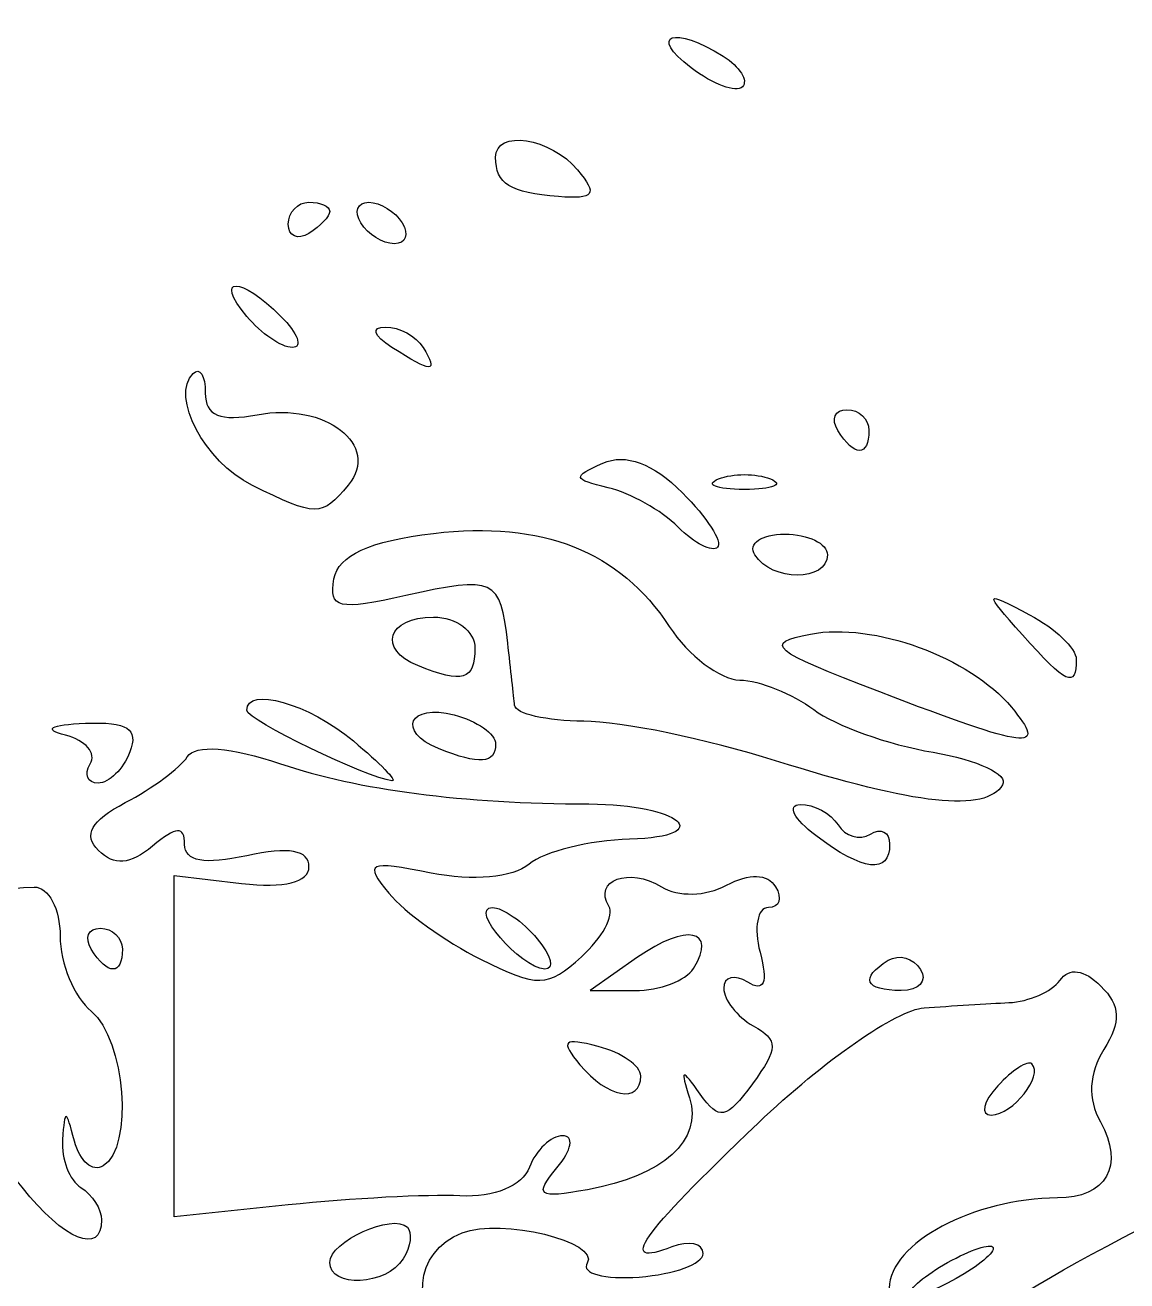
# Model space of a CAD drawing. Header units: centimetres. Extents: x -12.1 to 12.1, y -9.6 to 9.6.
# Drawn here: x -1.952 to -0.546, y -5.147 to -3.545 of the extents above; entities that cross this region are included whole.
import ezdxf

# ---------------------------------------------------------------- set-up
doc = ezdxf.new("R2010")
doc.units = ezdxf.units.CM
doc.header["$MEASUREMENT"] = 0
doc.layers.add('Layer 1', color=7, linetype='Continuous')

msp = doc.modelspace()

# ---------------------------------------------------------------- linework, layer by layer
at = {"layer": 'Layer 1'}
for points, knots in [([(-1.06098, -3.58461), (-1.12372, -3.54494), (-1.15762, -3.55724), (-1.10183, -3.59944), (-1.10183, -3.59944), (-1.07379, -3.62066), (-1.04437, -3.63154), (-1.03646, -3.62362), (-1.03646, -3.62362), (-1.02854, -3.61571), (-1.03957, -3.59815), (-1.06098, -3.58461)], [0, 0, 0, 0, 0.25, 0.25, 0.25, 0.25, 0.5, 0.5, 0.5, 0.5, 1, 1, 1, 1]), ([(-1.24666, -3.72967), (-1.2809, -3.68843), (-1.35126, -3.67757), (-1.35126, -3.71353), (-1.35126, -3.71353), (-1.35126, -3.74732), (-1.33258, -3.75901), (-1.2712, -3.76363), (-1.2712, -3.76363), (-1.22504, -3.76711), (-1.22064, -3.76103), (-1.24666, -3.72967)], [0, 0, 0, 0, 0.25, 0.25, 0.25, 0.25, 0.5, 0.5, 0.5, 0.5, 1, 1, 1, 1]), ([(-1.56292, -3.78252), (-1.56292, -3.77611), (-1.57483, -3.77086), (-1.58938, -3.77086), (-1.58938, -3.77086), (-1.60393, -3.77086), (-1.61584, -3.78346), (-1.61584, -3.79888), (-1.61584, -3.79888), (-1.61584, -3.81429), (-1.60393, -3.81954), (-1.58938, -3.81054), (-1.58938, -3.81054), (-1.57483, -3.80155), (-1.56292, -3.78894), (-1.56292, -3.78252)], [0, 0, 0, 0, 0.2, 0.2, 0.2, 0.2, 0.4, 0.4, 0.4, 0.4, 0.6, 0.6, 0.6, 0.6, 1, 1, 1, 1]), ([(-1.47032, -3.79731), (-1.47931, -3.78276), (-1.49858, -3.77086), (-1.51313, -3.77086), (-1.51313, -3.77086), (-1.52768, -3.77086), (-1.53223, -3.78276), (-1.52324, -3.79731), (-1.52324, -3.79731), (-1.51424, -3.81187), (-1.49498, -3.82377), (-1.48043, -3.82377), (-1.48043, -3.82377), (-1.46587, -3.82377), (-1.46133, -3.81187), (-1.47032, -3.79731)], [0, 0, 0, 0, 0.2, 0.2, 0.2, 0.2, 0.4, 0.4, 0.4, 0.4, 0.6, 0.6, 0.6, 0.6, 1, 1, 1, 1]), ([(-1.62529, -3.91638), (-1.67687, -3.8648), (-1.71156, -3.8648), (-1.66876, -3.91638), (-1.66876, -3.91638), (-1.65064, -3.9382), (-1.62452, -3.95606), (-1.61071, -3.95606), (-1.61071, -3.95606), (-1.5969, -3.95606), (-1.60346, -3.9382), (-1.62529, -3.91638)], [0, 0, 0, 0, 0.25, 0.25, 0.25, 0.25, 0.5, 0.5, 0.5, 0.5, 1, 1, 1, 1]), ([(-1.44386, -3.95606), (-1.45286, -3.94151), (-1.47439, -3.92979), (-1.49173, -3.93001), (-1.49173, -3.93001), (-1.51066, -3.93025), (-1.50739, -3.94065), (-1.48355, -3.95606), (-1.48355, -3.95606), (-1.43272, -3.98891), (-1.42356, -3.98891), (-1.44386, -3.95606)], [0, 0, 0, 0, 0.25, 0.25, 0.25, 0.25, 0.5, 0.5, 0.5, 0.5, 1, 1, 1, 1]), ([(-1.53938, -4.13155), (-1.49727, -4.08081), (-1.56899, -4.02537), (-1.65538, -4.04189), (-1.65538, -4.04189), (-1.70274, -4.05094), (-1.72167, -4.04301), (-1.72167, -4.01413), (-1.72167, -4.01413), (-1.72167, -3.99189), (-1.72871, -3.98074), (-1.73732, -3.98935), (-1.73732, -3.98935), (-1.76644, -4.01846), (-1.7225, -4.10189), (-1.66239, -4.13165), (-1.66239, -4.13165), (-1.57976, -4.17254), (-1.57339, -4.17254), (-1.53938, -4.13155)], [0, 0, 0, 0, 0.1666667, 0.1666667, 0.1666667, 0.1666667, 0.3333333, 0.3333333, 0.3333333, 0.3333333, 0.5, 0.5, 0.5, 0.5, 0.6666667, 0.6666667, 0.6666667, 0.6666667, 1, 1, 1, 1]), ([(-0.87501, -4.0619), (-0.87501, -4.04734), (-0.88762, -4.03544), (-0.90303, -4.03544), (-0.90303, -4.03544), (-0.91844, -4.03544), (-0.92369, -4.04734), (-0.91469, -4.0619), (-0.91469, -4.0619), (-0.89374, -4.0958), (-0.87501, -4.0958), (-0.87501, -4.0619)], [0, 0, 0, 0, 0.25, 0.25, 0.25, 0.25, 0.5, 0.5, 0.5, 0.5, 1, 1, 1, 1]), ([(-1.11297, -4.14143), (-1.1506, -4.1038), (-1.18527, -4.09088), (-1.2144, -4.10363), (-1.2144, -4.10363), (-1.25381, -4.12088), (-1.25306, -4.12432), (-1.20761, -4.13499), (-1.20761, -4.13499), (-1.17953, -4.14158), (-1.13942, -4.16412), (-1.11847, -4.18507), (-1.11847, -4.18507), (-1.09752, -4.20602), (-1.07485, -4.21764), (-1.06809, -4.21088), (-1.06809, -4.21088), (-1.06133, -4.20413), (-1.08153, -4.17287), (-1.11297, -4.14143)], [0, 0, 0, 0, 0.1666667, 0.1666667, 0.1666667, 0.1666667, 0.3333333, 0.3333333, 0.3333333, 0.3333333, 0.5, 0.5, 0.5, 0.5, 0.6666667, 0.6666667, 0.6666667, 0.6666667, 1, 1, 1, 1]), ([(-1.00068, -4.12375), (-1.01887, -4.11641), (-1.04864, -4.11641), (-1.06683, -4.12375), (-1.06683, -4.12375), (-1.08502, -4.13109), (-1.07014, -4.13709), (-1.03376, -4.13709), (-1.03376, -4.13709), (-0.99738, -4.13709), (-0.98249, -4.13109), (-1.00068, -4.12375)], [0, 0, 0, 0, 0.25, 0.25, 0.25, 0.25, 0.5, 0.5, 0.5, 0.5, 1, 1, 1, 1]), ([(-0.70448, -4.51403), (-0.69628, -4.50077), (-0.73615, -4.48205), (-0.79308, -4.47243), (-0.79308, -4.47243), (-0.85001, -4.46281), (-0.91852, -4.43833), (-0.94533, -4.41801), (-0.94533, -4.41801), (-0.97213, -4.3977), (-1.01463, -4.3807), (-1.03976, -4.38024), (-1.03976, -4.38024), (-1.06489, -4.37978), (-1.10536, -4.34902), (-1.12968, -4.3119), (-1.12968, -4.3119), (-1.19279, -4.21558), (-1.29145, -4.17665), (-1.4304, -4.19323), (-1.4304, -4.19323), (-1.51261, -4.20305), (-1.55178, -4.22093), (-1.55754, -4.25126), (-1.55754, -4.25126), (-1.56468, -4.2889), (-1.55171, -4.29192), (-1.46592, -4.27257), (-1.46592, -4.27257), (-1.35271, -4.24704), (-1.34496, -4.25064), (-1.33581, -4.33311), (-1.33581, -4.33311), (-1.33218, -4.36584), (-1.32822, -4.40156), (-1.327, -4.41247), (-1.327, -4.41247), (-1.32579, -4.42338), (-1.2861, -4.43248), (-1.23881, -4.43267), (-1.23881, -4.43267), (-1.19151, -4.43287), (-1.08138, -4.4556), (-0.99407, -4.48318), (-0.99407, -4.48318), (-0.81462, -4.53986), (-0.72626, -4.54927), (-0.70448, -4.51403)], [0, 0, 0, 0, 0.0769231, 0.0769231, 0.0769231, 0.0769231, 0.1538462, 0.1538462, 0.1538462, 0.1538462, 0.2307692, 0.2307692, 0.2307692, 0.2307692, 0.3076923, 0.3076923, 0.3076923, 0.3076923, 0.3846154, 0.3846154, 0.3846154, 0.3846154, 0.4615385, 0.4615385, 0.4615385, 0.4615385, 0.5384615, 0.5384615, 0.5384615, 0.5384615, 0.6153846, 0.6153846, 0.6153846, 0.6153846, 0.6923077, 0.6923077, 0.6923077, 0.6923077, 0.7692308, 0.7692308, 0.7692308, 0.7692308, 0.8461538, 0.8461538, 0.8461538, 0.8461538, 1, 1, 1, 1]), ([(-0.92792, -4.22065), (-0.92792, -4.20609), (-0.95244, -4.19419), (-0.9824, -4.19419), (-0.9824, -4.19419), (-1.01236, -4.19419), (-1.02952, -4.20609), (-1.02053, -4.22065), (-1.02053, -4.22065), (-0.9993, -4.255), (-0.92792, -4.255), (-0.92792, -4.22065)], [0, 0, 0, 0, 0.25, 0.25, 0.25, 0.25, 0.5, 0.5, 0.5, 0.5, 1, 1, 1, 1]), ([(-0.61042, -4.35387), (-0.61042, -4.33983), (-0.63721, -4.31428), (-0.66995, -4.2971), (-0.66995, -4.2971), (-0.72917, -4.26603), (-0.72922, -4.26617), (-0.67909, -4.32263), (-0.67909, -4.32263), (-0.62309, -4.38569), (-0.61042, -4.39146), (-0.61042, -4.35387)], [0, 0, 0, 0, 0.25, 0.25, 0.25, 0.25, 0.5, 0.5, 0.5, 0.5, 1, 1, 1, 1]), ([(-1.37771, -4.33971), (-1.37771, -4.31766), (-1.40123, -4.30002), (-1.43063, -4.30002), (-1.43063, -4.30002), (-1.48919, -4.30002), (-1.50233, -4.34095), (-1.45048, -4.36187), (-1.45048, -4.36187), (-1.3929, -4.38511), (-1.37771, -4.38048), (-1.37771, -4.33971)], [0, 0, 0, 0, 0.25, 0.25, 0.25, 0.25, 0.5, 0.5, 0.5, 0.5, 1, 1, 1, 1]), ([(-0.69316, -4.41503), (-0.74623, -4.35108), (-0.86916, -4.30624), (-0.94936, -4.32157), (-0.94936, -4.32157), (-1.01104, -4.33336), (-1.00068, -4.34205), (-0.86114, -4.39549), (-0.86114, -4.39549), (-0.66958, -4.46885), (-0.64625, -4.47157), (-0.69316, -4.41503)], [0, 0, 0, 0, 0.25, 0.25, 0.25, 0.25, 0.5, 0.5, 0.5, 0.5, 1, 1, 1, 1]), ([(-1.53278, -4.45789), (-1.59016, -4.41009), (-1.66876, -4.38762), (-1.66876, -4.41901), (-1.66876, -4.41901), (-1.66876, -4.43102), (-1.51455, -4.50566), (-1.48355, -4.50865), (-1.48355, -4.50865), (-1.47627, -4.50935), (-1.49843, -4.48651), (-1.53278, -4.45789)], [0, 0, 0, 0, 0.25, 0.25, 0.25, 0.25, 0.5, 0.5, 0.5, 0.5, 1, 1, 1, 1]), ([(-1.35126, -4.46186), (-1.35126, -4.449), (-1.37507, -4.43226), (-1.40417, -4.42465), (-1.40417, -4.42465), (-1.4615, -4.40966), (-1.47818, -4.44585), (-1.42402, -4.46771), (-1.42402, -4.46771), (-1.37189, -4.48874), (-1.35126, -4.48708), (-1.35126, -4.46186)], [0, 0, 0, 0, 0.25, 0.25, 0.25, 0.25, 0.5, 0.5, 0.5, 0.5, 1, 1, 1, 1]), ([(-1.81794, -4.472), (-1.80656, -4.44235), (-1.8209, -4.43309), (-1.87464, -4.43538), (-1.87464, -4.43538), (-1.92002, -4.43732), (-1.92936, -4.44294), (-1.89994, -4.45061), (-1.89994, -4.45061), (-1.8743, -4.4573), (-1.86012, -4.47378), (-1.86843, -4.48723), (-1.86843, -4.48723), (-1.87675, -4.50068), (-1.87221, -4.51169), (-1.85836, -4.51169), (-1.85836, -4.51169), (-1.8445, -4.51169), (-1.82632, -4.49383), (-1.81794, -4.472)], [0, 0, 0, 0, 0.1666667, 0.1666667, 0.1666667, 0.1666667, 0.3333333, 0.3333333, 0.3333333, 0.3333333, 0.5, 0.5, 0.5, 0.5, 0.6666667, 0.6666667, 0.6666667, 0.6666667, 1, 1, 1, 1]), ([(-1.39691, -5.03811), (-1.35303, -5.04031), (-1.3173, -5.02564), (-1.30809, -5.00164), (-1.30809, -5.00164), (-1.29962, -4.97955), (-1.28059, -4.96148), (-1.26581, -4.96148), (-1.26581, -4.96148), (-1.2507, -4.96148), (-1.25383, -4.97942), (-1.27296, -5.00247), (-1.27296, -5.00247), (-1.30256, -5.03813), (-1.29753, -5.04174), (-1.23422, -5.03026), (-1.23422, -5.03026), (-1.13704, -5.01264), (-1.08669, -4.96741), (-1.10397, -4.91324), (-1.10397, -4.91324), (-1.11601, -4.8755), (-1.11395, -4.87479), (-1.09022, -4.90843), (-1.09022, -4.90843), (-1.06609, -4.94264), (-1.05707, -4.94084), (-1.02364, -4.89521), (-1.02364, -4.89521), (-0.99032, -4.84972), (-0.99018, -4.83949), (-1.02259, -4.82126), (-1.02259, -4.82126), (-1.04329, -4.80962), (-1.06021, -4.78808), (-1.06021, -4.7734), (-1.06021, -4.7734), (-1.06021, -4.75871), (-1.04644, -4.75521), (-1.02959, -4.76562), (-1.02959, -4.76562), (-1.00861, -4.77859), (-1.00366, -4.76658), (-1.01388, -4.72749), (-1.01388, -4.72749), (-1.02209, -4.69611), (-1.01731, -4.67044), (-1.00326, -4.67044), (-1.00326, -4.67044), (-0.98921, -4.67044), (-0.9851, -4.6585), (-0.99411, -4.64391), (-0.99411, -4.64391), (-1.00454, -4.62703), (-1.0273, -4.62636), (-1.05663, -4.64206), (-1.05663, -4.64206), (-1.08301, -4.65618), (-1.11859, -4.65696), (-1.13975, -4.64388), (-1.13975, -4.64388), (-1.1808, -4.61851), (-1.2272, -4.63571), (-1.20679, -4.66873), (-1.20679, -4.66873), (-1.19962, -4.68033), (-1.21532, -4.70934), (-1.24168, -4.7332), (-1.24168, -4.7332), (-1.28512, -4.77251), (-1.2972, -4.77279), (-1.37057, -4.73619), (-1.37057, -4.73619), (-1.41509, -4.71397), (-1.46766, -4.67618), (-1.48738, -4.6522), (-1.48738, -4.6522), (-1.5198, -4.61278), (-1.51463, -4.6103), (-1.43346, -4.62638), (-1.43346, -4.62638), (-1.38032, -4.63691), (-1.32935, -4.63228), (-1.30856, -4.61502), (-1.30856, -4.61502), (-1.28924, -4.59899), (-1.23154, -4.58468), (-1.18035, -4.58323), (-1.18035, -4.58323), (-1.06769, -4.58004), (-1.11548, -4.53862), (-1.23219, -4.5383), (-1.23219, -4.5383), (-1.39374, -4.53785), (-1.52596, -4.52064), (-1.6256, -4.48707), (-1.6256, -4.48707), (-1.68977, -4.46546), (-1.73419, -4.46214), (-1.74466, -4.47818), (-1.74466, -4.47818), (-1.75385, -4.49225), (-1.78943, -4.51856), (-1.82373, -4.53664), (-1.82373, -4.53664), (-1.86785, -4.55989), (-1.87786, -4.57775), (-1.85793, -4.59768), (-1.85793, -4.59768), (-1.838, -4.61762), (-1.81781, -4.61595), (-1.78894, -4.59199), (-1.78894, -4.59199), (-1.75831, -4.56657), (-1.74813, -4.56606), (-1.74813, -4.58993), (-1.74813, -4.58993), (-1.74813, -4.61149), (-1.72259, -4.61612), (-1.66876, -4.60429), (-1.66876, -4.60429), (-1.6153, -4.59255), (-1.58938, -4.59713), (-1.58938, -4.61831), (-1.58938, -4.61831), (-1.58938, -4.63823), (-1.62094, -4.64608), (-1.67537, -4.63971), (-1.67537, -4.63971), (-1.67537, -4.63971), (-1.76136, -4.62964), (-1.76136, -4.62964), (-1.76136, -4.62964), (-1.76136, -4.62964), (-1.76136, -4.84737), (-1.76136, -4.84737), (-1.76136, -4.84737), (-1.76136, -4.84737), (-1.76136, -5.06509), (-1.76136, -5.06509), (-1.76136, -5.06509), (-1.76136, -5.06509), (-1.61584, -5.04976), (-1.61584, -5.04976), (-1.61584, -5.04976), (-1.5358, -5.04133), (-1.43729, -5.03609), (-1.39691, -5.03811)], [0, 0, 0, 0, 0.0263158, 0.0263158, 0.0263158, 0.0263158, 0.0526316, 0.0526316, 0.0526316, 0.0526316, 0.0789474, 0.0789474, 0.0789474, 0.0789474, 0.1052632, 0.1052632, 0.1052632, 0.1052632, 0.1315789, 0.1315789, 0.1315789, 0.1315789, 0.1578947, 0.1578947, 0.1578947, 0.1578947, 0.1842105, 0.1842105, 0.1842105, 0.1842105, 0.2105263, 0.2105263, 0.2105263, 0.2105263, 0.2368421, 0.2368421, 0.2368421, 0.2368421, 0.2631579, 0.2631579, 0.2631579, 0.2631579, 0.2894737, 0.2894737, 0.2894737, 0.2894737, 0.3157895, 0.3157895, 0.3157895, 0.3157895, 0.3421053, 0.3421053, 0.3421053, 0.3421053, 0.3684211, 0.3684211, 0.3684211, 0.3684211, 0.3947368, 0.3947368, 0.3947368, 0.3947368, 0.4210526, 0.4210526, 0.4210526, 0.4210526, 0.4473684, 0.4473684, 0.4473684, 0.4473684, 0.4736842, 0.4736842, 0.4736842, 0.4736842, 0.5, 0.5, 0.5, 0.5, 0.5263158, 0.5263158, 0.5263158, 0.5263158, 0.5526316, 0.5526316, 0.5526316, 0.5526316, 0.5789474, 0.5789474, 0.5789474, 0.5789474, 0.6052632, 0.6052632, 0.6052632, 0.6052632, 0.6315789, 0.6315789, 0.6315789, 0.6315789, 0.6578947, 0.6578947, 0.6578947, 0.6578947, 0.6842105, 0.6842105, 0.6842105, 0.6842105, 0.7105263, 0.7105263, 0.7105263, 0.7105263, 0.7368421, 0.7368421, 0.7368421, 0.7368421, 0.7631579, 0.7631579, 0.7631579, 0.7631579, 0.7894737, 0.7894737, 0.7894737, 0.7894737, 0.8157895, 0.8157895, 0.8157895, 0.8157895, 0.8421053, 0.8421053, 0.8421053, 0.8421053, 0.8684211, 0.8684211, 0.8684211, 0.8684211, 0.8947368, 0.8947368, 0.8947368, 0.8947368, 0.9210526, 0.9210526, 0.9210526, 0.9210526, 0.9473684, 0.9473684, 0.9473684, 0.9473684, 1, 1, 1, 1]), ([(-0.84855, -4.5895), (-0.84855, -4.57409), (-0.85963, -4.56833), (-0.87318, -4.5767), (-0.87318, -4.5767), (-0.88672, -4.58508), (-0.90529, -4.57983), (-0.91443, -4.56504), (-0.91443, -4.56504), (-0.92357, -4.55025), (-0.94523, -4.53853), (-0.96256, -4.53899), (-0.96256, -4.53899), (-0.97989, -4.53945), (-0.97096, -4.55731), (-0.94271, -4.57868), (-0.94271, -4.57868), (-0.88212, -4.6245), (-0.84855, -4.62836), (-0.84855, -4.5895)], [0, 0, 0, 0, 0.1666667, 0.1666667, 0.1666667, 0.1666667, 0.3333333, 0.3333333, 0.3333333, 0.3333333, 0.5, 0.5, 0.5, 0.5, 0.6666667, 0.6666667, 0.6666667, 0.6666667, 1, 1, 1, 1]), ([(-1.85396, -5.06888), (-1.85396, -5.05518), (-1.86587, -5.03662), (-1.88042, -5.02763), (-1.88042, -5.02763), (-1.89498, -5.01863), (-1.9055, -4.99114), (-1.90381, -4.96653), (-1.90381, -4.96653), (-1.90107, -4.92653), (-1.89945, -4.92673), (-1.88858, -4.96842), (-1.88858, -4.96842), (-1.88189, -4.99406), (-1.86541, -5.00824), (-1.85196, -4.99993), (-1.85196, -4.99993), (-1.81305, -4.97588), (-1.82363, -4.83889), (-1.86719, -4.80273), (-1.86719, -4.80273), (-1.88902, -4.78461), (-1.90688, -4.74148), (-1.90688, -4.70689), (-1.90688, -4.70689), (-1.90688, -4.67229), (-1.92176, -4.64414), (-1.93995, -4.64434), (-1.93995, -4.64434), (-2.0129, -4.64514), (-2.09209, -4.6784), (-2.09209, -4.70824), (-2.09209, -4.70824), (-2.09209, -4.72563), (-2.1275, -4.76604), (-2.17077, -4.79803), (-2.17077, -4.79803), (-2.24108, -4.85002), (-2.24626, -4.86321), (-2.21944, -4.92207), (-2.21944, -4.92207), (-2.17953, -5.00968), (-2.14411, -5.00587), (-2.15533, -4.91518), (-2.15533, -4.91518), (-2.16028, -4.87516), (-2.15932, -4.86201), (-2.15319, -4.88596), (-2.15319, -4.88596), (-2.13607, -4.95287), (-2.03415, -5.03537), (-2.01969, -4.99402), (-2.01969, -4.99402), (-2.01195, -4.97185), (-1.99009, -4.98311), (-1.9555, -5.02709), (-1.9555, -5.02709), (-1.90243, -5.09456), (-1.85396, -5.1145), (-1.85396, -5.06888)], [0, 0, 0, 0, 0.0625, 0.0625, 0.0625, 0.0625, 0.125, 0.125, 0.125, 0.125, 0.1875, 0.1875, 0.1875, 0.1875, 0.25, 0.25, 0.25, 0.25, 0.3125, 0.3125, 0.3125, 0.3125, 0.375, 0.375, 0.375, 0.375, 0.4375, 0.4375, 0.4375, 0.4375, 0.5, 0.5, 0.5, 0.5, 0.5625, 0.5625, 0.5625, 0.5625, 0.625, 0.625, 0.625, 0.625, 0.6875, 0.6875, 0.6875, 0.6875, 0.75, 0.75, 0.75, 0.75, 0.8125, 0.8125, 0.8125, 0.8125, 0.875, 0.875, 0.875, 0.875, 1, 1, 1, 1]), ([(-1.29834, -4.71013), (-1.31646, -4.6883), (-1.3422, -4.67044), (-1.35554, -4.67044), (-1.35554, -4.67044), (-1.38592, -4.67044), (-1.32004, -4.74743), (-1.28849, -4.74881), (-1.28849, -4.74881), (-1.27579, -4.74936), (-1.28023, -4.73195), (-1.29834, -4.71013)], [0, 0, 0, 0, 0.25, 0.25, 0.25, 0.25, 0.5, 0.5, 0.5, 0.5, 1, 1, 1, 1]), ([(-1.17023, -4.73389), (-1.1079, -4.69023), (-1.06797, -4.69815), (-1.09881, -4.74805), (-1.09881, -4.74805), (-1.10841, -4.76357), (-1.14201, -4.77627), (-1.1735, -4.77627), (-1.1735, -4.77627), (-1.1735, -4.77627), (-1.23074, -4.77627), (-1.23074, -4.77627), (-1.23074, -4.77627), (-1.23074, -4.77627), (-1.17023, -4.73389), (-1.17023, -4.73389)], [0, 0, 0, 0, 0.2, 0.2, 0.2, 0.2, 0.4, 0.4, 0.4, 0.4, 0.6, 0.6, 0.6, 0.6, 1, 1, 1, 1]), ([(-1.82751, -4.72336), (-1.82751, -4.7088), (-1.84012, -4.6969), (-1.85553, -4.6969), (-1.85553, -4.6969), (-1.87094, -4.6969), (-1.87619, -4.7088), (-1.86719, -4.72336), (-1.86719, -4.72336), (-1.84624, -4.75726), (-1.82751, -4.75726), (-1.82751, -4.72336)], [0, 0, 0, 0, 0.25, 0.25, 0.25, 0.25, 0.5, 0.5, 0.5, 0.5, 1, 1, 1, 1]), ([(-0.80913, -4.74938), (-0.81827, -4.73459), (-0.83683, -4.72934), (-0.85038, -4.73771), (-0.85038, -4.73771), (-0.88708, -4.7604), (-0.88023, -4.77627), (-0.83376, -4.77627), (-0.83376, -4.77627), (-0.81107, -4.77627), (-0.79999, -4.76417), (-0.80913, -4.74938)], [0, 0, 0, 0, 0.25, 0.25, 0.25, 0.25, 0.5, 0.5, 0.5, 0.5, 1, 1, 1, 1]), ([(-1.19827, -5.39382), (-1.14417, -5.36967), (-1.0919, -5.34883), (-1.08211, -5.34752), (-1.08211, -5.34752), (-1.07232, -5.3462), (-1.01609, -5.31536), (-0.95714, -5.27898), (-0.95714, -5.27898), (-0.88635, -5.23529), (-0.84973, -5.19351), (-0.84926, -5.15589), (-0.84926, -5.15589), (-0.84855, -5.09854), (-0.74086, -5.04086), (-0.63449, -5.04086), (-0.63449, -5.04086), (-0.57205, -5.04086), (-0.54858, -4.99919), (-0.5797, -4.94357), (-0.5797, -4.94357), (-0.59611, -4.91426), (-0.59455, -4.88242), (-0.57519, -4.85142), (-0.57519, -4.85142), (-0.5529, -4.81574), (-0.55387, -4.79578), (-0.57911, -4.77054), (-0.57911, -4.77054), (-0.60045, -4.7492), (-0.61944, -4.74656), (-0.63137, -4.76326), (-0.63137, -4.76326), (-0.64168, -4.77769), (-0.67095, -4.79049), (-0.69641, -4.79171), (-0.69641, -4.79171), (-0.72188, -4.79292), (-0.77061, -4.7959), (-0.8047, -4.79832), (-0.8047, -4.79832), (-0.83942, -4.80079), (-0.93253, -4.8655), (-1.01637, -4.94541), (-1.01637, -4.94541), (-1.16938, -5.09126), (-1.19655, -5.13027), (-1.12636, -5.10334), (-1.12636, -5.10334), (-1.10453, -5.09496), (-1.08667, -5.09876), (-1.08667, -5.11177), (-1.08667, -5.11177), (-1.08667, -5.12479), (-1.12325, -5.13822), (-1.16796, -5.14163), (-1.16796, -5.14163), (-1.21267, -5.14503), (-1.24257, -5.13702), (-1.23441, -5.12382), (-1.23441, -5.12382), (-1.21761, -5.09663), (-1.34386, -5.06614), (-1.39384, -5.08531), (-1.39384, -5.08531), (-1.45601, -5.10917), (-1.46222, -5.18438), (-1.40579, -5.23007), (-1.40579, -5.23007), (-1.37201, -5.25743), (-1.35126, -5.30535), (-1.35126, -5.35598), (-1.35126, -5.35598), (-1.35126, -5.44989), (-1.33365, -5.45425), (-1.19827, -5.39382)], [0, 0, 0, 0, 0.05, 0.05, 0.05, 0.05, 0.1, 0.1, 0.1, 0.1, 0.15, 0.15, 0.15, 0.15, 0.2, 0.2, 0.2, 0.2, 0.25, 0.25, 0.25, 0.25, 0.3, 0.3, 0.3, 0.3, 0.35, 0.35, 0.35, 0.35, 0.4, 0.4, 0.4, 0.4, 0.45, 0.45, 0.45, 0.45, 0.5, 0.5, 0.5, 0.5, 0.55, 0.55, 0.55, 0.55, 0.6, 0.6, 0.6, 0.6, 0.65, 0.65, 0.65, 0.65, 0.7, 0.7, 0.7, 0.7, 0.75, 0.75, 0.75, 0.75, 0.8, 0.8, 0.8, 0.8, 0.85, 0.85, 0.85, 0.85, 0.9, 0.9, 0.9, 0.9, 1, 1, 1, 1]), ([(-1.2437, -4.87096), (-1.26931, -4.8401), (-1.26514, -4.83591), (-1.22048, -4.84759), (-1.22048, -4.84759), (-1.19054, -4.85541), (-1.16605, -4.87234), (-1.16605, -4.88519), (-1.16605, -4.88519), (-1.16605, -4.92088), (-1.20877, -4.91305), (-1.2437, -4.87096)], [0, 0, 0, 0, 0.25, 0.25, 0.25, 0.25, 0.5, 0.5, 0.5, 0.5, 1, 1, 1, 1]), ([(-0.71069, -4.898), (-0.69192, -4.87764), (-0.6724, -4.86494), (-0.66731, -4.86978), (-0.66731, -4.86978), (-0.65161, -4.88469), (-0.69139, -4.93502), (-0.71886, -4.93502), (-0.71886, -4.93502), (-0.73313, -4.93502), (-0.72945, -4.91836), (-0.71069, -4.898)], [0, 0, 0, 0, 0.25, 0.25, 0.25, 0.25, 0.5, 0.5, 0.5, 0.5, 1, 1, 1, 1]), ([(-0.83768, -5.83078), (-0.84903, -5.81241), (-0.83622, -5.8085), (-0.80117, -5.81962), (-0.80117, -5.81962), (-0.72748, -5.84301), (-0.70729, -5.79983), (-0.77059, -5.75421), (-0.77059, -5.75421), (-0.79891, -5.73379), (-0.82209, -5.70186), (-0.82209, -5.68324), (-0.82209, -5.68324), (-0.82209, -5.64415), (-0.85322, -5.63914), (-0.88956, -5.6724), (-0.88956, -5.6724), (-0.91872, -5.69908), (-1.11313, -5.67976), (-1.11313, -5.65017), (-1.11313, -5.65017), (-1.11313, -5.63923), (-1.08629, -5.63541), (-1.05348, -5.64168), (-1.05348, -5.64168), (-1.00639, -5.65068), (-0.98738, -5.63599), (-0.96318, -5.57186), (-0.96318, -5.57186), (-0.94632, -5.52719), (-0.91916, -5.49065), (-0.90283, -5.49065), (-0.90283, -5.49065), (-0.88094, -5.49065), (-0.8809, -5.50513), (-0.90268, -5.54583), (-0.90268, -5.54583), (-0.93677, -5.60953), (-0.91507, -5.64712), (-0.87014, -5.60219), (-0.87014, -5.60219), (-0.84718, -5.57924), (-0.82468, -5.59209), (-0.77867, -5.65445), (-0.77867, -5.65445), (-0.77867, -5.65445), (-0.71766, -5.73716), (-0.71766, -5.73716), (-0.71766, -5.73716), (-0.71766, -5.73716), (-0.69217, -5.67343), (-0.69217, -5.67343), (-0.69217, -5.67343), (-0.69217, -5.67343), (-0.66669, -5.60971), (-0.66669, -5.60971), (-0.66669, -5.60971), (-0.66669, -5.60971), (-0.66502, -5.68091), (-0.66502, -5.68091), (-0.66502, -5.68091), (-0.66324, -5.75634), (-0.62483, -5.79995), (-0.59818, -5.75682), (-0.59818, -5.75682), (-0.58943, -5.74266), (-0.56633, -5.7372), (-0.54684, -5.74468), (-0.54684, -5.74468), (-0.52736, -5.75216), (-0.49287, -5.73973), (-0.4702, -5.71706), (-0.4702, -5.71706), (-0.44754, -5.6944), (-0.40901, -5.67586), (-0.38459, -5.67586), (-0.38459, -5.67586), (-0.35727, -5.67586), (-0.34568, -5.66152), (-0.35448, -5.63859), (-0.35448, -5.63859), (-0.3762, -5.58199), (-0.23735, -5.5546), (-0.19844, -5.60781), (-0.19844, -5.60781), (-0.1564, -5.6653), (-0.09734, -5.66177), (-0.11968, -5.60309), (-0.11968, -5.60309), (-0.13382, -5.56597), (-0.13071, -5.56335), (-0.10399, -5.58987), (-0.10399, -5.58987), (-0.0536, -5.63989), (-0.02834, -5.62983), (-0.02834, -5.55974), (-0.02834, -5.55974), (-0.02834, -5.50764), (-0.04577, -5.49328), (-0.12756, -5.47799), (-0.12756, -5.47799), (-0.22768, -5.45929), (-0.29292, -5.42222), (-0.29292, -5.38405), (-0.29292, -5.38405), (-0.29292, -5.37264), (-0.25096, -5.37619), (-0.19967, -5.39193), (-0.19967, -5.39193), (-0.0761, -5.42985), (-0.02299, -5.38649), (-0.08165, -5.29556), (-0.08165, -5.29556), (-0.10326, -5.26205), (-0.14909, -5.19073), (-0.18349, -5.13706), (-0.18349, -5.13706), (-0.28019, -4.98621), (-0.32214, -4.97504), (-0.48391, -5.05701), (-0.48391, -5.05701), (-0.737, -5.18526), (-0.82207, -5.24942), (-0.8225, -5.31238), (-0.8225, -5.31238), (-0.82282, -5.35935), (-0.82801, -5.36351), (-0.8476, -5.33253), (-0.8476, -5.33253), (-0.86862, -5.29928), (-0.88459, -5.30258), (-0.95507, -5.35468), (-0.95507, -5.35468), (-1.00061, -5.38835), (-1.09799, -5.43633), (-1.17147, -5.46131), (-1.17147, -5.46131), (-1.17147, -5.46131), (-1.30509, -5.50672), (-1.30509, -5.50672), (-1.30509, -5.50672), (-1.30509, -5.50672), (-1.22234, -5.57635), (-1.22234, -5.57635), (-1.22234, -5.57635), (-1.17683, -5.61465), (-1.13959, -5.66461), (-1.13959, -5.68738), (-1.13959, -5.68738), (-1.13959, -5.71014), (-1.12173, -5.72877), (-1.0999, -5.72877), (-1.0999, -5.72877), (-1.07807, -5.72877), (-1.06021, -5.7403), (-1.06021, -5.7544), (-1.06021, -5.7544), (-1.06021, -5.7685), (-1.03938, -5.77332), (-1.01391, -5.76513), (-1.01391, -5.76513), (-0.97471, -5.75252), (-0.97369, -5.75467), (-1.0073, -5.77919), (-1.0073, -5.77919), (-1.05812, -5.81627), (-1.01671, -5.8457), (-0.9028, -5.85346), (-0.9028, -5.85346), (-0.84978, -5.85707), (-0.82646, -5.84895), (-0.83768, -5.83078)], [0, 0, 0, 0, 0.0227273, 0.0227273, 0.0227273, 0.0227273, 0.0454545, 0.0454545, 0.0454545, 0.0454545, 0.0681818, 0.0681818, 0.0681818, 0.0681818, 0.0909091, 0.0909091, 0.0909091, 0.0909091, 0.1136364, 0.1136364, 0.1136364, 0.1136364, 0.1363636, 0.1363636, 0.1363636, 0.1363636, 0.1590909, 0.1590909, 0.1590909, 0.1590909, 0.1818182, 0.1818182, 0.1818182, 0.1818182, 0.2045455, 0.2045455, 0.2045455, 0.2045455, 0.2272727, 0.2272727, 0.2272727, 0.2272727, 0.25, 0.25, 0.25, 0.25, 0.2727273, 0.2727273, 0.2727273, 0.2727273, 0.2954545, 0.2954545, 0.2954545, 0.2954545, 0.3181818, 0.3181818, 0.3181818, 0.3181818, 0.3409091, 0.3409091, 0.3409091, 0.3409091, 0.3636364, 0.3636364, 0.3636364, 0.3636364, 0.3863636, 0.3863636, 0.3863636, 0.3863636, 0.4090909, 0.4090909, 0.4090909, 0.4090909, 0.4318182, 0.4318182, 0.4318182, 0.4318182, 0.4545455, 0.4545455, 0.4545455, 0.4545455, 0.4772727, 0.4772727, 0.4772727, 0.4772727, 0.5, 0.5, 0.5, 0.5, 0.5227273, 0.5227273, 0.5227273, 0.5227273, 0.5454545, 0.5454545, 0.5454545, 0.5454545, 0.5681818, 0.5681818, 0.5681818, 0.5681818, 0.5909091, 0.5909091, 0.5909091, 0.5909091, 0.6136364, 0.6136364, 0.6136364, 0.6136364, 0.6363636, 0.6363636, 0.6363636, 0.6363636, 0.6590909, 0.6590909, 0.6590909, 0.6590909, 0.6818182, 0.6818182, 0.6818182, 0.6818182, 0.7045455, 0.7045455, 0.7045455, 0.7045455, 0.7272727, 0.7272727, 0.7272727, 0.7272727, 0.75, 0.75, 0.75, 0.75, 0.7727273, 0.7727273, 0.7727273, 0.7727273, 0.7954545, 0.7954545, 0.7954545, 0.7954545, 0.8181818, 0.8181818, 0.8181818, 0.8181818, 0.8409091, 0.8409091, 0.8409091, 0.8409091, 0.8636364, 0.8636364, 0.8636364, 0.8636364, 0.8863636, 0.8863636, 0.8863636, 0.8863636, 0.9090909, 0.9090909, 0.9090909, 0.9090909, 0.9318182, 0.9318182, 0.9318182, 0.9318182, 0.9545455, 0.9545455, 0.9545455, 0.9545455, 1, 1, 1, 1]), ([(-1.46923, -5.11847), (-1.45964, -5.10295), (-1.45723, -5.08481), (-1.46388, -5.07816), (-1.46388, -5.07816), (-1.48234, -5.05971), (-1.56292, -5.09624), (-1.56292, -5.12306), (-1.56292, -5.12306), (-1.56292, -5.15618), (-1.49034, -5.15262), (-1.46923, -5.11847)], [0, 0, 0, 0, 0.25, 0.25, 0.25, 0.25, 0.5, 0.5, 0.5, 0.5, 1, 1, 1, 1]), ([(-0.71626, -5.10514), (-0.71626, -5.09786), (-0.74007, -5.10465), (-0.76917, -5.12023), (-0.76917, -5.12023), (-0.79828, -5.13581), (-0.82209, -5.1545), (-0.82209, -5.16178), (-0.82209, -5.16178), (-0.82209, -5.16906), (-0.79828, -5.16226), (-0.76917, -5.14669), (-0.76917, -5.14669), (-0.74007, -5.13111), (-0.71626, -5.11242), (-0.71626, -5.10514)], [0, 0, 0, 0, 0.2, 0.2, 0.2, 0.2, 0.4, 0.4, 0.4, 0.4, 0.6, 0.6, 0.6, 0.6, 1, 1, 1, 1])]:
    msp.add_open_spline(points, degree=3, knots=knots, dxfattribs=at)

doc.saveas('drawing.dxf')
